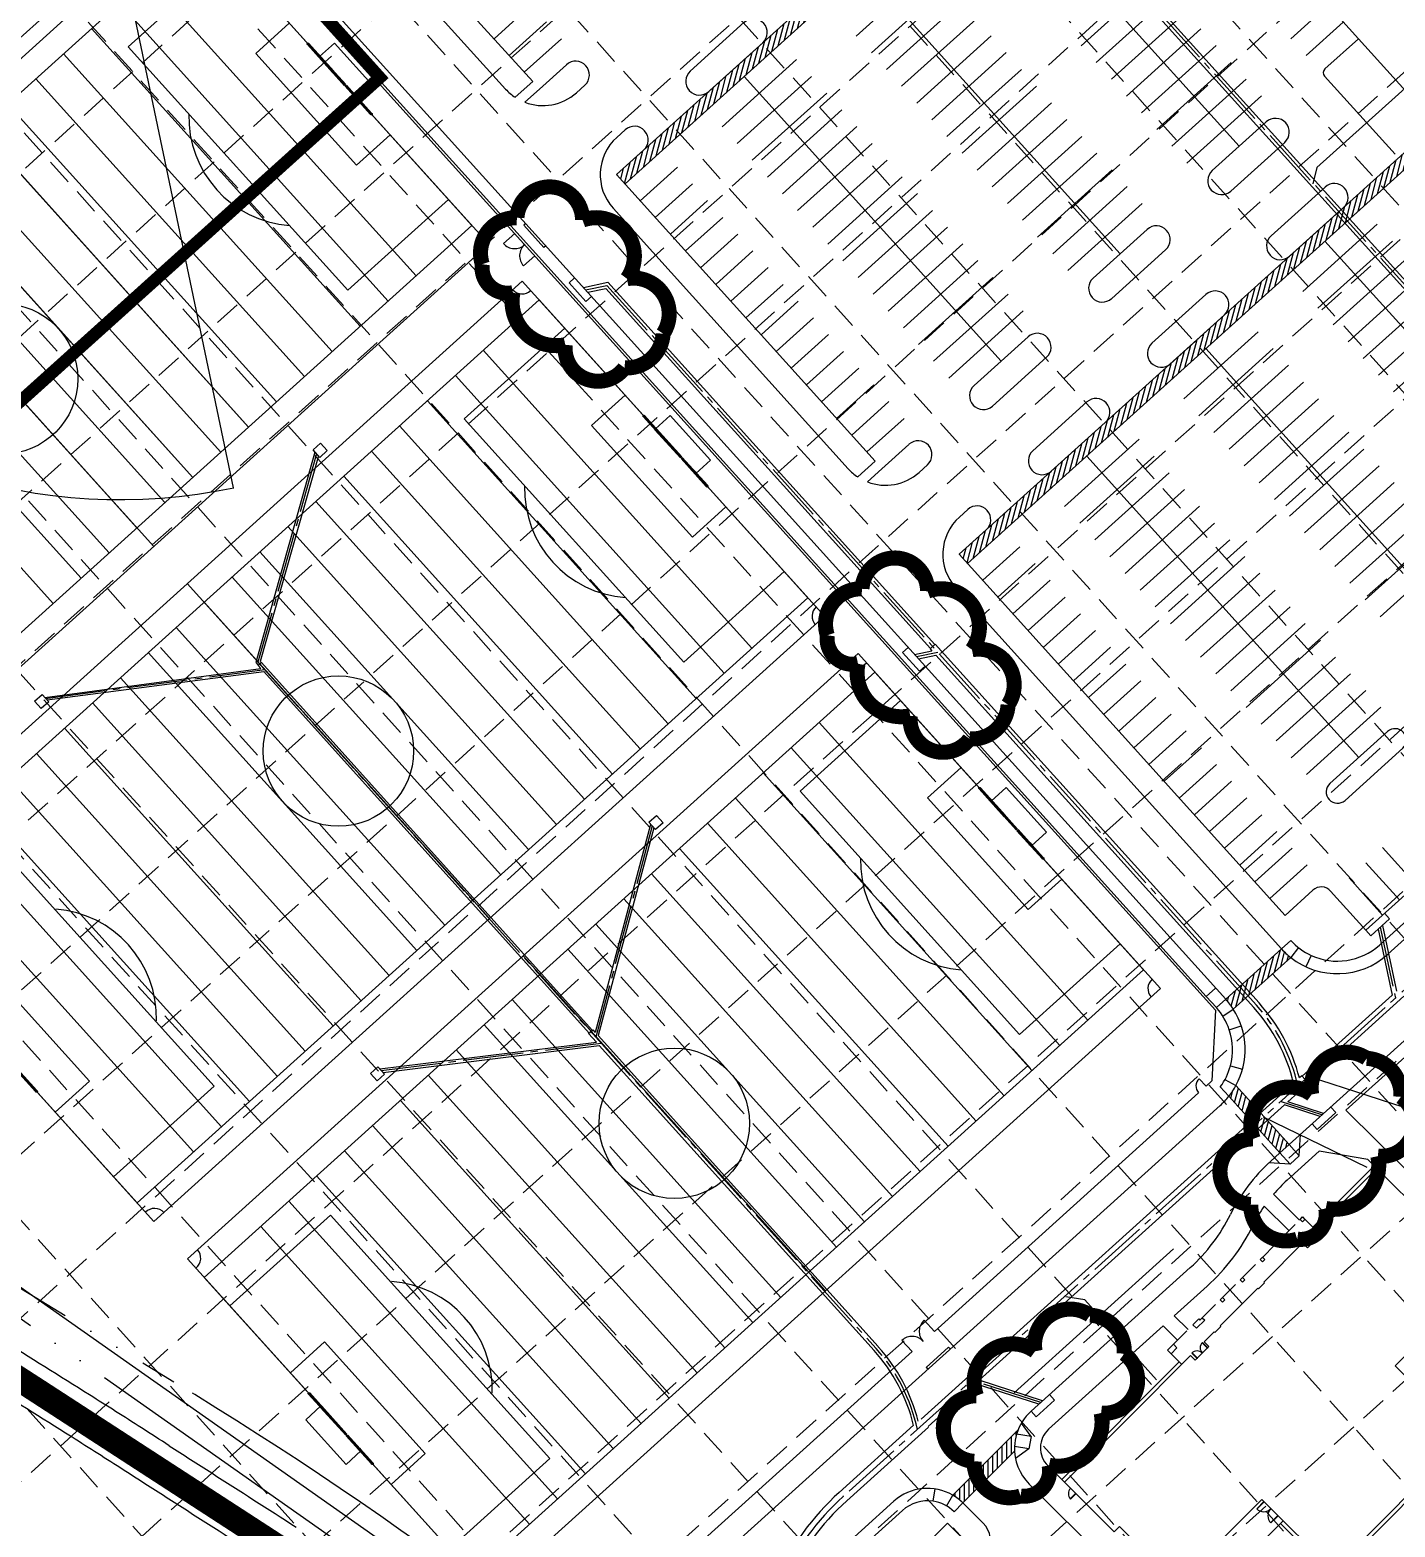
# Model space of a CAD drawing. Header units: inches. Extents: x 5194 to 8721, y 2249 to 5862.
# Drawn here: x 6375 to 6920, y 3640 to 4237 of the extents above; entities that cross this region are included whole.
import ezdxf

# ---------------------------------------------------------------- set-up
doc = ezdxf.new("R2010")
doc.units = ezdxf.units.IN
doc.header["$LTSCALE"] = 60
doc.header["$MEASUREMENT"] = 0
for name, pattern in [('03139 BASE$0$HIDDEN', [0.375, 0.25, -0.125]), ('03139 BASE$0$HIDDEN2', [0.1875, 0.125, -0.0625]), ('03139 BASE$0$PL2', [2.85, 2.25, -0.2, 0, -0.2, 0, -0.2]), ('03139 TOPO$0$PL2', [2.85, 2.25, -0.2, 0, -0.2, 0, -0.2]), ('DASHED2', [0.375, 0.25, -0.125]), ('HIDDEN', [0.375, 0.25, -0.125]), ('MDASH', [0.375, 0.3, -0.075]), ('SCENT', [0.55, 0.4, -0.05, 0.05, -0.05])]:
    doc.linetypes.add(name, pattern=pattern)
for name, color, linetype in [('03139 BASE$0$A-Wall-Abov', 8, '03139 BASE$0$HIDDEN2'), ('03139 BASE$0$A1-FLOR-OUTLINE', 7, 'Continuous'), ('03139 BASE$0$A1FIELD-LINES', 7, 'Continuous'), ('03139 BASE$0$A1FIELD-SOCCER', 7, 'Continuous'), ('03139 BASE$0$AS-FB-FIELD-LINE2', 7, 'Continuous'), ('03139 BASE$0$AS-FENCE', 7, 'FENCELINE1'), ('03139 BASE$0$AS-FIELD', 7, 'Continuous'), ('03139 BASE$0$AS-FIELD-LINE', 7, 'Continuous'), ('03139 BASE$0$AS-FIELD-SOCCER', 7, 'Continuous'), ('03139 BASE$0$AS-GATE', 7, 'Continuous'), ('03139 BASE$0$AS-GOAL', 7, '03139 BASE$0$HIDDEN'), ('03139 BASE$0$AS-INFIELD', 8, 'Continuous'), ('03139 BASE$0$AS-MOWSTRIP', 7, 'Continuous'), ('03139 BASE$0$CCURB', 7, 'Continuous'), ('03139 BASE$0$CSTRIPE', 8, 'Continuous'), ('03139 BASE$0$CWALK', 7, 'Continuous'), ('03139 BASE$0$DOORSWINGS', 7, 'Continuous'), ('03139 BASE$0$NEW-ROW', 7, '03139 BASE$0$PL2'), ('03139 BASE$0$pinlet', 7, 'Continuous'), ('03139 TOPO$0$BNDRY65', 7, '03139 TOPO$0$PL2'), ('03139 TOPO$0$EP', 7, 'Continuous'), ('BASE', 7, 'Continuous'), ('dadiv', 7, 'MDASH'), ('grid', 254, 'HIDDEN'), ('LIMITS OF DISTURBANCE', 1, 'Continuous'), ('Pstm', 7, 'Continuous'), ('pstmcl', 8, 'SCENT')]:
    doc.layers.add(name, color=color, linetype=linetype)
doc.linetypes.add('FENCELINE1', pattern='A,0.25,-0.1,[133,ltypeshp.shx,S=0.1,R=0,X=-0.1,Y=0],-0.1,1', length=1.45)

# ---------------------------------------------------------------- blocks, each defined once
blk = doc.blocks.new('03139 BASE$0$discus')
at = {"layer": '03139 BASE$0$AS-FENCE', "ltscale": 0.25}
for p, q in [((18724.6, -5134), (18824.4, -5210.8)), ((18563.5, -5343.1), (18663.3, -5420))]:
    blk.add_line(p, q, dxfattribs=at)
for centre, radius, start, end in [((18644, -5238.6), 132, 52.40278, 232.40278), ((18594.9, -5116.1), 1, 52.40278, 232.40278), ((18594.9, -5116.1), 1, 232.40278, 52.40278), ((18724.6, -5134), 1, 52.40278, 232.40278), ((18724.6, -5134), 1, 232.40278, 52.40278), ((18513.2, -5221.1), 1, 52.40278, 232.40278), ((18513.2, -5221.1), 1, 232.40278, 52.40278), ((18824.4, -5210.8), 1, 52.40278, 232.40278), ((18824.4, -5210.8), 1, 232.40278, 52.40278), ((18563.5, -5343.1), 1, 52.40278, 232.40278), ((18563.5, -5343.1), 1, 232.40278, 52.40278)]:
    blk.add_arc(centre, radius, start, end, dxfattribs=at)
at = {"layer": '03139 BASE$0$AS-FIELD-SOCCER'}
blk.add_circle((18644, -5238.6), 55.2, dxfattribs=at)
at = {"layer": '03139 BASE$0$AS-INFIELD'}
for p, q in [((18665.1, -5289.6), (19650.2, -7679.3)), ((18698.8, -5245.9), (21260.9, -5587.6))]:
    blk.add_line(p, q, dxfattribs=at)
for radius in [51.2, 49.2]:
    blk.add_circle((18644, -5238.6), radius, dxfattribs=at)
blk.add_arc((18644, -5238.6), 2640, 292.35938, 352.44619, dxfattribs=at)

msp = doc.modelspace()

# ---------------------------------------------------------------- hatches: boundary and pattern name
at = {"layer": '03139 BASE$0$CSTRIPE'}
h = msp.add_hatch(dxfattribs=at)
h.set_pattern_fill('ANSI31', color=256, scale=15, angle=30, style=0)
h.paths.add_polyline_path([(6802.74, 4347.56), (6799.39, 4351.27), (6775.63, 4329.83), (6778.98, 4326.12)])
h.paths.add_polyline_path([(6778.98, 4326.12), (6775.63, 4329.83), (6751.88, 4308.39), (6755.22, 4304.68)])
h.paths.add_polyline_path([(6755.22, 4304.68), (6751.88, 4308.39), (6728.12, 4286.95), (6731.47, 4283.24)])
h.paths.add_polyline_path([(6731.47, 4283.24), (6728.12, 4286.95), (6704.36, 4265.51), (6707.71, 4261.8)])
h.paths.add_polyline_path([(6707.71, 4261.8), (6704.36, 4265.51), (6680.6, 4244.07), (6683.95, 4240.36)])
h.paths.add_polyline_path([(6683.95, 4240.36), (6680.6, 4244.07), (6656.85, 4222.64), (6660.2, 4218.92)])
h.paths.add_polyline_path([(6660.2, 4218.92), (6656.85, 4222.64), (6633.09, 4201.2), (6636.44, 4197.49)])
h.paths.add_polyline_path([(6636.44, 4197.49), (6633.09, 4201.2), (6609.33, 4179.76), (6612.68, 4176.05)])
h = msp.add_hatch(dxfattribs=at)
h.set_pattern_fill('ANSI31', color=256, scale=15, angle=30, style=0)
h.set_pattern_definition([(75, (136.6708, -151.45), (-1.81111092, 0.4852857), [])])
h.paths.add_polyline_path([(6939.41, 4196.11), (6936.06, 4199.82), (6912.3, 4178.38), (6915.65, 4174.67)])
h.paths.add_polyline_path([(6915.65, 4174.67), (6912.3, 4178.38), (6888.55, 4156.94), (6891.9, 4153.23)])
h.paths.add_polyline_path([(6891.9, 4153.23), (6888.55, 4156.94), (6864.79, 4135.5), (6868.14, 4131.79)])
h.paths.add_polyline_path([(6868.14, 4131.79), (6864.79, 4135.5), (6841.03, 4114.06), (6844.38, 4110.35)])
h.paths.add_polyline_path([(6844.38, 4110.35), (6841.03, 4114.06), (6817.28, 4092.62), (6820.63, 4088.91)])
h.paths.add_polyline_path([(6820.63, 4088.91), (6817.28, 4092.62), (6793.52, 4071.19), (6796.87, 4067.47)])
h.paths.add_polyline_path([(6796.87, 4067.47), (6793.52, 4071.19), (6769.76, 4049.75), (6773.11, 4046.04)])
h.paths.add_polyline_path([(6773.11, 4046.04), (6769.76, 4049.75), (6746, 4028.31), (6749.35, 4024.6)])
h = msp.add_hatch(dxfattribs=at)
h.set_pattern_fill('ANSI31', color=256, scale=15, angle=30, style=0)
h.paths.add_polyline_path([(6878.25, 3867.47, -0.041886), (6874.58, 3870.9), (6863.45, 3860.85), (6866.8, 3857.14)])
h.paths.add_polyline_path([(6866.8, 3857.14), (6863.45, 3860.85), (6852.31, 3850.8, -0.041886), (6855.35, 3846.81)])
h = msp.add_hatch(dxfattribs=at)
h.set_pattern_fill('ANSI31', color=256, scale=15, angle=30, style=0)
h.paths.add_polyline_path([(6867.61, 3803.99), (6863.9, 3800.64), (6874.06, 3789.38, -0.017256), (6877.53, 3792.74), (6877.66, 3792.86)])
h.paths.add_polyline_path([(6856.41, 3816.4, -0.043124), (6853.57, 3812.09), (6863.9, 3800.64), (6867.61, 3803.99)])
h = msp.add_hatch(dxfattribs=at)
h.set_pattern_fill('ANSI31', color=256, scale=15, angle=45, style=0)
h.paths.add_polyline_path([(6768.07, 3670.55, -0.109314), (6769.5, 3679.07), (6752.41, 3661.91), (6755.95, 3658.38)])
h.paths.add_polyline_path([(6752.41, 3661.91), (6743.49, 3652.95, -0.063254), (6747.48, 3649.87), (6755.95, 3658.38)])

# ---------------------------------------------------------------- linework, layer by layer
at = {"layer": '03139 BASE$0$A-Wall-Abov'}
for p, q in [((6842.98, 3723.78), (6882.97, 3763.94)), ((6882.97, 3763.94), (6888.16, 3758.76)), ((6831.45, 3713.15), (6839.22, 3720.95)), ((6834.77, 3705.15), (6830.52, 3709.38))]:
    msp.add_line(p, q, dxfattribs=at)
at = {"layer": '03139 BASE$0$A1-FLOR-OUTLINE'}
for points in [[(6817, 3633.46), (6809.92, 3640.51), (6807.8, 3638.39), (6787.96, 3658.15), (6838.3, 3708.69), (6840.19, 3706.81), (6845.6, 3712.24), (6843.71, 3714.12), (6847.71, 3718.14), (6847.99, 3717.86), (6850.34, 3720.22), (6850.06, 3720.5), (6865.11, 3735.61), (6865.39, 3735.34), (6867.75, 3737.7), (6867.46, 3737.98), (6882.99, 3753.56), (6884.88, 3751.68), (6888.64, 3755.46), (6886.75, 3757.34), (6912.63, 3783.32), (6932.47, 3763.56)], [(6955.61, 3740.51), (6919.86, 3704.61), (6948.2, 3676.39), (6895.04, 3623.01), (6866.7, 3651.24), (6830.94, 3615.34)]]:
    msp.add_lwpolyline(points, dxfattribs=at)
for points in [[(6882.03, 3762.99), (6882.97, 3763.94), (6883.91, 3762.99), (6882.97, 3762.05)], [(6874.03, 3754.96), (6874.97, 3755.91), (6875.92, 3754.96), (6874.97, 3754.02)], [(6866.03, 3746.93), (6866.97, 3747.88), (6867.92, 3746.93), (6866.98, 3745.99)], [(6858.03, 3738.9), (6858.98, 3739.85), (6859.92, 3738.9), (6858.98, 3737.96)], [(6850.04, 3730.87), (6850.98, 3731.81), (6851.92, 3730.87), (6850.98, 3729.93)], [(6839.22, 3720.95), (6841.57, 3723.31), (6842.04, 3722.84), (6842.98, 3723.78), (6843.93, 3722.84), (6840.63, 3719.54)], [(6829.1, 3710.79), (6831.45, 3713.15), (6832.87, 3711.74), (6830.52, 3709.38)]]:
    msp.add_lwpolyline(points, close=True, dxfattribs=at)
at = {"layer": '03139 BASE$0$A1FIELD-LINES'}
for points in [[(6454.62, 4266.93), (6414.53, 4230.76), (6502.13, 4133.69), (6542.22, 4169.87)], [(6518.94, 4195.66), (6505.58, 4183.6), (6465.38, 4228.15), (6478.74, 4240.21)], [(6506.88, 4209.03), (6512.82, 4214.39), (6496.74, 4232.2), (6490.8, 4226.84)], [(6588.61, 4118.45), (6548.52, 4082.28), (6636.12, 3985.21), (6676.21, 4021.39)], [(6652.93, 4047.18), (6639.57, 4035.12), (6599.37, 4079.67), (6612.73, 4091.73)], [(6640.87, 4060.55), (6646.81, 4065.91), (6630.73, 4083.72), (6624.79, 4078.36)], [(6722.61, 3969.97), (6682.52, 3933.8), (6770.11, 3836.73), (6810.2, 3872.9)], [(6786.92, 3898.7), (6773.56, 3886.64), (6733.36, 3931.19), (6746.72, 3943.25)], [(6774.86, 3912.07), (6780.8, 3917.43), (6764.72, 3935.24), (6758.78, 3929.88)], [(6321.07, 3877.02), (6361.16, 3913.2), (6448.76, 3816.13), (6408.67, 3779.95)], [(6385.39, 3805.75), (6399.03, 3818.06), (6358.83, 3862.6), (6345.19, 3850.29)], [(6455.06, 3728.54), (6495.15, 3764.72), (6582.75, 3667.65), (6542.66, 3631.47)], [(6519.38, 3657.27), (6533.02, 3669.58), (6492.82, 3714.12), (6479.18, 3701.81)], [(6507.32, 3670.63), (6501.38, 3665.27), (6485.3, 3683.09), (6491.24, 3688.45)]]:
    msp.add_lwpolyline(points, dxfattribs=at)
at = {"layer": '03139 BASE$0$A1FIELD-LINES', "const_width": 0.375}
for points in [[(6498.5, 3949.92, 1), (6498.22, 3949.67, 1)], [(6632.49, 3801.44, 1), (6632.21, 3801.19, 1)]]:
    msp.add_lwpolyline(points, format="xyb", close=True, dxfattribs=at)
at = {"layer": '03139 BASE$0$A1FIELD-LINES'}
for centre in [(6364.37, 4098.27), (6498.36, 3949.79), (6632.35, 3801.31)]:
    msp.add_circle(centre, 30, dxfattribs=at)
for centre, radius, start, end in [((6482.09, 4202.82), 43.45, 178.40158, 265.72562), ((6558.3, 4152.05), 5, 132.0636, 222.0636), ((6571.7, 4137.2), 5, 222.0636, 312.0636), ((6616.08, 4054.34), 43.45, 178.40158, 265.72562), ((6692.29, 4003.57), 5, 132.0636, 222.0636), ((6705.69, 3988.72), 5, 222.0636, 312.0636), ((6750.07, 3905.86), 43.45, 178.40158, 265.72562), ((6382.32, 3843.39), 43.45, 358.40158, 85.72562), ((6826.28, 3855.09), 5, 132.0636, 222.0636), ((6425.02, 3762.36), 5.02, 42.16418, 136.10307), ((6438.4, 3747.53), 5.02, 308.02412, 41.96301), ((6516.31, 3694.91), 43.45, 358.40158, 85.72562)]:
    msp.add_arc(centre, radius, start, end, dxfattribs=at)
at = {"layer": '03139 BASE$0$A1FIELD-SOCCER'}
for p, q in [((6170.16, 4044.25), (6437.71, 4285.68)), ((6437.71, 4285.68), (6558.3, 4152.05)), ((6304.07, 4165.09), (6424.67, 4031.46)), ((6290.76, 3910.61), (6558.3, 4152.05)), ((6304.16, 3895.76), (6571.7, 4137.2)), ((6571.7, 4137.2), (6692.29, 4003.57)), ((6438.07, 4016.61), (6558.66, 3882.98)), ((6424.75, 3762.13), (6692.29, 4003.57)), ((6438.15, 3747.28), (6705.69, 3988.72)), ((6705.69, 3988.72), (6826.28, 3855.09)), ((6304.16, 3895.76), (6424.75, 3762.13)), ((6572.06, 3868.13), (6692.65, 3734.5)), ((6558.74, 3613.65), (6826.28, 3855.09)), ((6438.15, 3747.28), (6558.74, 3613.65))]:
    msp.add_line(p, q, dxfattribs=at)
at = {"layer": '03139 BASE$0$AS-FB-FIELD-LINE2'}
for p, q in [((6444.41, 4278.26), (6551.6, 4159.47)), ((6578.4, 4129.78), (6685.59, 4010.99)), ((6712.39, 3981.3), (6819.58, 3862.51)), ((6310.85, 3888.34), (6418.05, 3769.56)), ((6444.85, 3739.86), (6552.04, 3621.08))]:
    msp.add_line(p, q, dxfattribs=at)
at = {"layer": '03139 BASE$0$AS-FENCE', "ltscale": 0.25}
for points in [[(6418.22, 4293.16), (6446.47, 4291.71), (6848.25, 3846.48), (6846.8, 3818.23), (6844.47, 3816.13)], [(6727.18, 3710.28), (6587.4, 3584.13), (6129.83, 3905.78), (6066.59, 3975.84), (6197.13, 4093.65)], [(6841.5, 3813.45), (6736.09, 3718.32)]]:
    msp.add_lwpolyline(points, dxfattribs=at)
at = {"layer": '03139 BASE$0$AS-FIELD'}
for p, q in [((6444.41, 4278.26), (6176.86, 4036.82)), ((6444.41, 4278.26), (6176.86, 4036.82)), ((6444.41, 4278.26), (6551.6, 4159.47)), ((6529.33, 4139.37), (6422.13, 4258.16)), ((6551.6, 4159.47), (6284.06, 3918.04)), ((6310.77, 4157.66), (6417.97, 4038.88)), ((6417.97, 4038.88), (6310.77, 4157.66)), ((6578.4, 4129.78), (6310.85, 3888.34)), ((6578.4, 4129.78), (6310.85, 3888.34)), ((6578.4, 4129.78), (6685.59, 4010.99)), ((6663.32, 3990.89), (6556.13, 4109.68)), ((6685.59, 4010.99), (6418.05, 3769.56)), ((6444.77, 4009.18), (6551.96, 3890.4)), ((6551.96, 3890.4), (6444.77, 4009.18)), ((6712.39, 3981.3), (6444.85, 3739.86)), ((6712.39, 3981.3), (6444.85, 3739.86)), ((6712.39, 3981.3), (6819.58, 3862.51)), ((6797.31, 3842.41), (6690.12, 3961.2)), ((6333.41, 3908.69), (6440.6, 3789.91)), ((6440.6, 3789.91), (6333.41, 3908.69)), ((6310.85, 3888.34), (6418.05, 3769.56)), ((6819.58, 3862.51), (6552.04, 3621.08)), ((6578.76, 3860.7), (6685.95, 3741.92)), ((6685.95, 3741.92), (6578.76, 3860.7)), ((6467.4, 3760.21), (6574.59, 3641.43)), ((6574.59, 3641.43), (6467.4, 3760.21)), ((6444.85, 3739.86), (6552.04, 3621.08))]:
    msp.add_line(p, q, dxfattribs=at)
at = {"layer": '03139 BASE$0$AS-FIELD-LINE'}
for p, q in [((6422.13, 4258.16), (6529.33, 4139.37)), ((6422.13, 4258.16), (6529.33, 4139.37)), ((6529.33, 4139.37), (6422.13, 4258.16)), ((6411, 4248.11), (6518.19, 4129.32)), ((6518.19, 4129.32), (6411, 4248.11)), ((6399.86, 4238.06), (6507.06, 4119.27)), ((6507.06, 4119.27), (6399.86, 4238.06)), ((6388.73, 4228.01), (6495.92, 4109.23)), ((6495.92, 4109.23), (6388.73, 4228.01)), ((6377.59, 4217.96), (6484.78, 4099.18)), ((6484.78, 4099.18), (6377.59, 4217.96)), ((6366.45, 4207.91), (6473.65, 4089.13)), ((6473.65, 4089.13), (6366.45, 4207.91)), ((6355.32, 4197.86), (6462.51, 4079.08)), ((6462.51, 4079.08), (6355.32, 4197.86)), ((6344.18, 4187.81), (6451.38, 4069.03)), ((6451.38, 4069.03), (6344.18, 4187.81)), ((6333.05, 4177.76), (6440.24, 4058.98)), ((6440.24, 4058.98), (6333.05, 4177.76)), ((6321.91, 4167.71), (6429.1, 4048.93)), ((6429.1, 4048.93), (6321.91, 4167.71)), ((6299.64, 4147.61), (6406.83, 4028.83)), ((6406.83, 4028.83), (6299.64, 4147.61)), ((6288.5, 4137.57), (6395.7, 4018.78)), ((6395.7, 4018.78), (6288.5, 4137.57)), ((6277.37, 4127.52), (6384.56, 4008.73)), ((6384.56, 4008.73), (6277.37, 4127.52)), ((6556.13, 4109.68), (6663.32, 3990.89)), ((6556.13, 4109.68), (6663.32, 3990.89)), ((6663.32, 3990.89), (6556.13, 4109.68)), ((6544.99, 4099.63), (6652.18, 3980.84)), ((6652.18, 3980.84), (6544.99, 4099.63)), ((6533.85, 4089.58), (6641.05, 3970.79)), ((6641.05, 3970.79), (6533.85, 4089.58)), ((6522.72, 4079.53), (6629.91, 3960.74)), ((6629.91, 3960.74), (6522.72, 4079.53)), ((6511.58, 4069.48), (6618.77, 3950.7)), ((6618.77, 3950.7), (6511.58, 4069.48)), ((6500.45, 4059.43), (6607.64, 3940.65)), ((6607.64, 3940.65), (6500.45, 4059.43)), ((6489.31, 4049.38), (6596.5, 3930.6)), ((6596.5, 3930.6), (6489.31, 4049.38)), ((6478.17, 4039.33), (6585.37, 3920.55)), ((6585.37, 3920.55), (6478.17, 4039.33)), ((6467.04, 4029.28), (6574.23, 3910.5)), ((6574.23, 3910.5), (6467.04, 4029.28)), ((6455.9, 4019.23), (6563.09, 3900.45)), ((6563.09, 3900.45), (6455.9, 4019.23)), ((6433.63, 3999.13), (6540.82, 3880.35)), ((6540.82, 3880.35), (6433.63, 3999.13)), ((6422.49, 3989.09), (6529.69, 3870.3)), ((6529.69, 3870.3), (6422.49, 3989.09)), ((6411.36, 3979.04), (6518.55, 3860.25)), ((6518.55, 3860.25), (6411.36, 3979.04)), ((6400.22, 3968.99), (6507.41, 3850.2)), ((6507.41, 3850.2), (6400.22, 3968.99)), ((6690.12, 3961.2), (6797.31, 3842.41)), ((6690.12, 3961.2), (6797.31, 3842.41)), ((6797.31, 3842.41), (6690.12, 3961.2)), ((6496.28, 3840.15), (6389.09, 3958.94)), ((6377.95, 3948.89), (6485.14, 3830.1)), ((6485.14, 3830.1), (6377.95, 3948.89)), ((6678.98, 3951.15), (6786.17, 3832.36)), ((6786.17, 3832.36), (6678.98, 3951.15)), ((6366.81, 3938.84), (6474.01, 3820.05)), ((6474.01, 3820.05), (6366.81, 3938.84)), ((6667.84, 3941.1), (6775.04, 3822.31)), ((6775.04, 3822.31), (6667.84, 3941.1)), ((6656.71, 3931.05), (6763.9, 3812.26)), ((6763.9, 3812.26), (6656.71, 3931.05)), ((6355.68, 3928.79), (6462.87, 3810)), ((6462.87, 3810), (6355.68, 3928.79)), ((6344.54, 3918.74), (6451.73, 3799.96)), ((6451.73, 3799.96), (6344.54, 3918.74)), ((6645.57, 3921), (6752.77, 3802.22)), ((6752.77, 3802.22), (6645.57, 3921)), ((6634.44, 3910.95), (6741.63, 3792.17)), ((6741.63, 3792.17), (6634.44, 3910.95)), ((6623.3, 3900.9), (6730.49, 3782.12)), ((6730.49, 3782.12), (6623.3, 3900.9)), ((6612.16, 3890.85), (6719.36, 3772.07)), ((6719.36, 3772.07), (6612.16, 3890.85)), ((6601.03, 3880.8), (6708.22, 3762.02)), ((6708.22, 3762.02), (6601.03, 3880.8)), ((6589.89, 3870.75), (6697.09, 3751.97)), ((6697.09, 3751.97), (6589.89, 3870.75)), ((6567.62, 3850.65), (6674.81, 3731.87)), ((6674.81, 3731.87), (6567.62, 3850.65)), ((6556.48, 3840.6), (6663.68, 3721.82)), ((6663.68, 3721.82), (6556.48, 3840.6)), ((6545.35, 3830.56), (6652.54, 3711.77)), ((6652.54, 3711.77), (6545.35, 3830.56)), ((6534.21, 3820.51), (6641.41, 3701.72)), ((6641.41, 3701.72), (6534.21, 3820.51)), ((6630.27, 3691.67), (6523.08, 3810.46)), ((6511.94, 3800.41), (6619.13, 3681.62)), ((6619.13, 3681.62), (6511.94, 3800.41)), ((6500.8, 3790.36), (6608, 3671.57)), ((6608, 3671.57), (6500.8, 3790.36)), ((6489.67, 3780.31), (6596.86, 3661.52)), ((6596.86, 3661.52), (6489.67, 3780.31)), ((6478.53, 3770.26), (6585.72, 3651.48)), ((6585.72, 3651.48), (6478.53, 3770.26))]:
    msp.add_line(p, q, dxfattribs=at)
at = {"layer": '03139 BASE$0$AS-GATE'}
for p, q in [((6568.66, 4156.3), (6564.2, 4152.28)), ((6576.7, 4147.39), (6572.24, 4143.37)), ((6844.47, 3816.13), (6841.79, 3819.1)), ((6736.09, 3718.32), (6732.07, 3722.77)), ((6727.18, 3710.28), (6723.16, 3714.73))]:
    msp.add_line(p, q, dxfattribs=at)
for centre, radius, start, end in [((6568.65, 4156.14), 5.89, 220.94432, 313.18824), ((6576.53, 4147.4), 5.89, 130.93896, 223.18288), ((6844.41, 3816.13), 3.96, 131.43472, 222.71209), ((6735.92, 3718.33), 5.89, 130.94432, 223.18824), ((6727.19, 3710.44), 5.89, 40.93896, 133.18288)]:
    msp.add_arc(centre, radius, start, end, dxfattribs=at)
at = {"layer": '03139 BASE$0$AS-GOAL'}
for p, q in [((6485.95, 4231.7), (6511.19, 4203.74)), ((6486.45, 4232.15), (6511.68, 4204.19)), ((6490.77, 4226.37), (6506.4, 4209.04)), ((6491.26, 4226.81), (6506.9, 4209.49)), ((6619.95, 4083.22), (6645.18, 4055.26)), ((6620.44, 4083.67), (6645.67, 4055.71)), ((6624.76, 4077.89), (6640.39, 4060.56)), ((6625.26, 4078.33), (6640.89, 4061.01)), ((6753.94, 3934.74), (6779.17, 3906.78)), ((6754.43, 3935.19), (6779.67, 3907.23)), ((6759.25, 3929.85), (6774.88, 3912.53)), ((6758.75, 3929.41), (6774.38, 3912.08)), ((6352.42, 3841.8), (6377.65, 3813.84)), ((6352.91, 3842.25), (6378.15, 3814.28)), ((6486.41, 3693.32), (6511.64, 3665.36)), ((6486.9, 3693.77), (6512.14, 3665.8)), ((6491.22, 3687.98), (6506.86, 3670.66)), ((6491.72, 3688.43), (6507.35, 3671.11))]:
    msp.add_line(p, q, dxfattribs=at)
for centre in [(6486.22, 4231.92), (6491.02, 4226.59), (6506.65, 4209.27), (6511.46, 4203.95), (6620.21, 4083.44), (6625.01, 4078.11), (6640.64, 4060.79), (6645.45, 4055.47), (6754.2, 3934.96), (6759, 3929.63), (6774.63, 3912.31), (6779.44, 3906.99), (6377.91, 3814.04), (6486.66, 3693.52), (6491.47, 3688.21), (6507.1, 3670.89), (6511.9, 3665.56)]:
    msp.add_circle(centre, 0.333, dxfattribs=at)
at = {"layer": '03139 BASE$0$AS-MOWSTRIP'}
msp.add_line((6887.12, 3759.82), (6911.58, 3784.38), dxfattribs=at)
for points in [[(6786.9, 3659.2), (6833.72, 3706.21)], [(6874.16, 3641.71), (6895.06, 3620.89), (6950.34, 3676.39), (6927.45, 3699.19)]]:
    msp.add_lwpolyline(points, dxfattribs=at)
at = {"layer": '03139 BASE$0$CCURB'}
for p, q in [((6799.39, 4351.27), (6905.24, 4233.97)), ((6575.84, 4216.88), (6469.98, 4334.18)), ((6470.6, 4318.57), (6565.06, 4213.89)), ((6448.33, 4298.47), (6852.31, 3850.8)), ((6660.24, 4240.52), (6638.71, 4221.09)), ((6646.08, 4212.92), (6667.61, 4232.35)), ((6905.24, 4233.97), (6891.88, 4221.91)), ((6589.28, 4223.62), (6578.52, 4213.91)), ((6575.84, 4216.88), (6568.88, 4210.6)), ((6891.73, 4219.08), (6919.87, 4187.9)), ((6578.52, 4213.91), (6572.68, 4208.64)), ((6593.31, 4212.44), (6596.65, 4215.46)), ((6868.49, 4200.81), (6846.96, 4181.38)), ((6612.73, 4197.64), (6609.39, 4194.62)), ((6854.33, 4173.21), (6875.86, 4192.64)), ((6609.33, 4179.76), (6620.1, 4189.47)), ((6712.51, 4065.43), (6609.33, 4179.76)), ((6891.94, 4174.82), (6870.41, 4155.39)), ((6607.94, 4166.38), (6701.73, 4062.44)), ((6877.78, 4147.23), (6899.31, 4166.65)), ((6820.98, 4157.93), (6799.45, 4138.5)), ((6806.82, 4130.33), (6828.35, 4149.76)), ((6844.43, 4131.94), (6822.9, 4112.52)), ((6830.27, 4104.35), (6851.8, 4123.78)), ((6773.47, 4115.05), (6751.94, 4095.62)), ((6759.31, 4087.46), (6780.84, 4106.88)), ((6796.91, 4089.07), (6775.38, 4069.64)), ((6782.75, 4061.47), (6804.28, 4080.9)), ((6725.95, 4072.17), (6715.19, 4062.46)), ((6712.51, 4065.43), (6705.55, 4059.16)), ((6715.19, 4062.46), (6709.35, 4057.19)), ((6729.98, 4060.99), (6733.32, 4064.01)), ((6746.06, 4043.18), (6749.4, 4046.19)), ((6756.77, 4038.02), (6746, 4028.31)), ((6746, 4028.31), (6875.98, 3884.28)), ((6874.58, 3870.9), (6744.61, 4014.93)), ((6908.24, 3878.38), (7028.51, 3986.91)), ((6916.91, 3957.59), (6893.89, 3936.82)), ((6899.92, 3930.14), (6922.94, 3950.91)), ((6875.98, 3884.28), (6887.11, 3894.33)), ((6894.17, 3893.97), (6908.24, 3878.38)), ((6936.94, 3886.76), (6916.96, 3868.73)), ((6874.58, 3870.9), (6878.3, 3874.25)), ((6957.04, 3864.49), (6877.66, 3792.86)), ((6844.58, 3851.91), (6848.6, 3847.45)), ((6853.57, 3812.09), (6850.16, 3815.87)), ((6850.14, 3808.43), (6602.52, 3584.97)), ((6873.95, 3789.51), (6870.17, 3786.09)), ((6838.17, 3743.75), (6774.64, 3686.42)), ((6810.73, 3620.75), (6773.93, 3657.4)), ((6719.97, 3650.55), (6633.09, 3572.16)), ((6743.95, 3646.33), (6747.48, 3649.87)), ((6755.53, 3641.85), (6747.48, 3649.87)), ((6684.23, 3584.43), (6741.39, 3641.82)), ((6753.97, 3629.3), (6741.39, 3641.82)), ((6839.14, 3606.57), (6875.2, 3642.77))]:
    msp.add_line(p, q, dxfattribs=at)
at = {"layer": '03139 BASE$0$CCURB', "color": 7}
for p, q in [((6573.05, 4160.26), (6572.3, 4159.59)), ((6572.3, 4159.59), (6580.34, 4150.69)), ((6581.09, 4151.36), (6580.34, 4150.69)), ((6741.79, 3712), (6732.88, 3703.96)), ((6742.46, 3711.26), (6741.79, 3712)), ((6733.55, 3703.22), (6732.88, 3703.96))]:
    msp.add_line(p, q, dxfattribs=at)
at = {"layer": '03139 BASE$0$CCURB'}
for centre, radius, start, end in [((6663.93, 4236.43), 5.5, 312.0636, 132.0636), ((6592.97, 4219.54), 5.5, 312.0636, 132.0636), ((6642.4, 4217), 5.5, 132.0636, 312.0636), ((6893.22, 4220.42), 2, 132.0636, 222.0636), ((6579.91, 4227.29), 20, 222.0636, 236.54111), ((6579.91, 4227.29), 20, 248.80728, 312.0636), ((6616.41, 4193.56), 5.5, 312.0636, 132.0636), ((6872.18, 4196.72), 5.5, 312.0636, 132.0636), ((6622.79, 4179.78), 20, 132.0636, 222.0636), ((6850.65, 4177.29), 5.5, 132.0636, 312.0636), ((6895.63, 4170.74), 5.5, 312.0636, 132.0636), ((6824.66, 4153.84), 5.5, 312.0636, 132.0636), ((6874.1, 4151.31), 5.5, 132.0636, 312.0636), ((6803.13, 4134.42), 5.5, 132.0636, 312.0636), ((6848.11, 4127.86), 5.5, 312.0636, 132.0636), ((6777.15, 4110.97), 5.5, 312.0636, 132.0636), ((6826.58, 4108.43), 5.5, 132.0636, 312.0636), ((6755.62, 4091.54), 5.5, 132.0636, 312.0636), ((6800.6, 4084.98), 5.5, 312.0636, 132.0636), ((6729.64, 4068.09), 5.5, 312.0636, 132.0636), ((6779.07, 4065.56), 5.5, 132.0636, 312.0636), ((6716.58, 4075.84), 20, 222.0636, 236.54111), ((6716.58, 4075.84), 20, 248.80728, 312.0636), ((6753.09, 4042.11), 5.5, 312.0636, 132.0636), ((6759.46, 4028.33), 20, 132.0636, 222.0636), ((6919.92, 3954.25), 4.5, 312.0636, 132.0636), ((6896.91, 3933.48), 4.5, 132.0636, 312.0636), ((6890.46, 3890.62), 5, 42.0636, 132.0636), ((6896.86, 3891), 25, 222.0636, 245.1534), ((6896.86, 3891), 30, 231.65767, 312.0636), ((6830.04, 3830.7), 25, 18.58299, 42.0636), ((6830.04, 3830.7), 30, 331.53482, 32.46953), ((6830.04, 3830.7), 25, 323.60056, 345.03055), ((6830.04, 3830.7), 30, 312.0636, 321.65767), ((6917.01, 3734.07), 70, 131.99939, 153.85039), ((6791.34, 3795.77), 70, 311.99939, 333.85039), ((6788.04, 3671.57), 20, 132.0636, 163.2863), ((6788.04, 3671.57), 20, 177.64781, 225.11621), ((6733.37, 3635.7), 20, 59.59372, 132.0636), ((6733.37, 3635.7), 15, 45.11621, 81.39513), ((6748.48, 3634.77), 10, 329.59372, 45.11621)]:
    msp.add_arc(centre, radius, start, end, dxfattribs=at)
at = {"layer": '03139 BASE$0$CSTRIPE'}
for p, q in [((6799.39, 4351.27), (6609.33, 4179.76)), ((6802.74, 4347.56), (6612.68, 4176.05)), ((6755.22, 4304.68), (6857.73, 4191.09)), ((6734.62, 4261.84), (6704.92, 4235.04)), ((6707.71, 4261.8), (6810.21, 4148.21)), ((6740.65, 4255.16), (6710.95, 4228.36)), ((6824.34, 4257.94), (6794.64, 4231.14)), ((6575.28, 4247.35), (6560.43, 4233.95)), ((6746.68, 4248.47), (6716.98, 4221.68)), ((6830.37, 4251.26), (6800.67, 4224.46)), ((6893.18, 4247.33), (6878.33, 4233.93)), ((6581.31, 4240.67), (6566.46, 4227.27)), ((6752.71, 4241.79), (6723.01, 4214.99)), ((6836.4, 4244.58), (6806.7, 4217.78)), ((6899.21, 4240.65), (6884.36, 4227.25)), ((6758.74, 4235.11), (6729.04, 4208.31)), ((6842.43, 4237.9), (6812.73, 4211.1)), ((6587.33, 4233.99), (6572.49, 4220.59)), ((6764.77, 4228.43), (6735.07, 4201.63)), ((6848.46, 4231.22), (6818.76, 4204.42)), ((6681.08, 4225.64), (6651.38, 4198.84)), ((6854.49, 4224.53), (6824.79, 4197.74)), ((6687.1, 4218.96), (6657.41, 4192.16)), ((6660.2, 4218.92), (6762.7, 4105.34)), ((6770.8, 4221.75), (6741.1, 4194.95)), ((6860.52, 4217.85), (6830.82, 4191.06)), ((6693.13, 4212.28), (6663.44, 4185.48)), ((6776.83, 4215.07), (6747.13, 4188.27)), ((6866.55, 4211.17), (6836.85, 4184.37)), ((6699.16, 4205.6), (6669.47, 4178.8)), ((6782.86, 4208.38), (6753.16, 4181.59)), ((6705.19, 4198.92), (6675.5, 4172.12)), ((6936.06, 4199.82), (6746, 4028.31)), ((6788.88, 4201.7), (6759.19, 4174.9)), ((6939.41, 4196.11), (6749.35, 4024.6)), ((6794.91, 4195.02), (6765.22, 4168.22)), ((6711.22, 4192.23), (6681.53, 4165.44)), ((6800.94, 4188.34), (6771.25, 4161.54)), ((6633.56, 4182.76), (6618.71, 4169.37)), ((6717.25, 4185.55), (6687.56, 4158.75)), ((6806.97, 4181.66), (6777.28, 4154.86)), ((6639.59, 4176.08), (6624.74, 4162.68)), ((6723.28, 4178.87), (6693.59, 4152.07)), ((6813, 4174.98), (6783.31, 4148.18)), ((6645.62, 4169.4), (6630.77, 4156)), ((6729.31, 4172.19), (6699.62, 4145.39)), ((6651.65, 4162.72), (6636.8, 4149.32)), ((6735.34, 4165.51), (6705.65, 4138.71)), ((6819.03, 4168.29), (6789.34, 4141.5)), ((6741.37, 4158.83), (6711.68, 4132.03)), ((6912.77, 4159.95), (6883.08, 4133.15)), ((6657.68, 4156.04), (6642.83, 4142.64)), ((6747.4, 4152.14), (6717.7, 4125.35)), ((6918.8, 4153.26), (6889.11, 4126.47)), ((6891.9, 4153.23), (7000.43, 4032.96)), ((6663.71, 4149.36), (6648.86, 4135.96)), ((6753.43, 4145.46), (6723.73, 4118.66)), ((6924.83, 4146.58), (6895.14, 4119.78)), ((6669.74, 4142.67), (6654.89, 4129.28)), ((6930.86, 4139.9), (6901.17, 4113.1)), ((6675.77, 4135.99), (6660.92, 4122.59)), ((6759.46, 4138.78), (6729.76, 4111.98)), ((6936.89, 4133.22), (6907.2, 4106.42)), ((6681.8, 4129.31), (6666.95, 4115.91)), ((6765.49, 4132.1), (6735.79, 4105.3)), ((6687.83, 4122.63), (6672.98, 4109.23)), ((6771.52, 4125.42), (6741.82, 4098.62)), ((6942.92, 4126.54), (6913.23, 4099.74)), ((6693.86, 4115.95), (6679.01, 4102.55)), ((6865.26, 4117.07), (6835.56, 4090.27)), ((6948.95, 4119.86), (6919.25, 4093.06)), ((6699.89, 4109.27), (6685.04, 4095.87)), ((6871.29, 4110.39), (6841.59, 4083.59)), ((6844.38, 4110.35), (6952.91, 3990.08)), ((6877.32, 4103.71), (6847.62, 4076.91)), ((6705.92, 4102.59), (6691.07, 4089.19)), ((6883.35, 4097.02), (6853.65, 4070.23)), ((6711.95, 4095.9), (6697.1, 4082.5)), ((6717.98, 4089.22), (6703.13, 4075.82)), ((6889.38, 4090.34), (6859.68, 4063.54)), ((6724.01, 4082.54), (6709.16, 4069.14)), ((6895.41, 4083.66), (6865.71, 4056.86)), ((6817.75, 4074.19), (6788.05, 4047.39)), ((6901.44, 4076.98), (6871.74, 4050.18)), ((6823.78, 4067.51), (6794.08, 4040.71)), ((6796.87, 4067.47), (6905.4, 3947.21)), ((6907.47, 4070.3), (6877.77, 4043.5)), ((6913.5, 4063.62), (6883.8, 4036.82)), ((6829.81, 4060.83), (6800.11, 4034.03)), ((6919.53, 4056.93), (6889.83, 4030.14)), ((6835.83, 4054.15), (6806.14, 4027.35)), ((6925.56, 4050.25), (6895.86, 4023.45)), ((6841.86, 4047.47), (6812.17, 4020.67)), ((6931.59, 4043.57), (6901.89, 4016.77)), ((6847.89, 4040.78), (6818.2, 4013.99)), ((6853.92, 4034.1), (6824.23, 4007.3)), ((6937.61, 4036.89), (6907.92, 4010.09)), ((6770.23, 4031.31), (6755.38, 4017.92)), ((6859.95, 4027.42), (6830.26, 4000.62)), ((6943.64, 4030.21), (6913.95, 4003.41)), ((6776.26, 4024.63), (6761.41, 4011.23)), ((6865.98, 4020.74), (6836.29, 3993.94)), ((6782.29, 4017.95), (6767.44, 4004.55)), ((6872.01, 4014.06), (6842.32, 3987.26)), ((6788.32, 4011.27), (6773.47, 3997.87)), ((6794.35, 4004.59), (6779.5, 3991.19)), ((6878.04, 4007.38), (6848.35, 3980.58)), ((6800.38, 3997.91), (6785.53, 3984.51)), ((6884.07, 4000.69), (6854.38, 3973.9)), ((6806.41, 3991.22), (6791.56, 3977.83)), ((6890.1, 3994.01), (6860.41, 3967.21)), ((6812.44, 3984.54), (6797.59, 3971.14)), ((6896.13, 3987.33), (6866.43, 3960.53)), ((6818.47, 3977.86), (6803.62, 3964.46)), ((6902.16, 3980.65), (6872.46, 3953.85)), ((6908.19, 3973.97), (6878.49, 3947.17)), ((6824.5, 3971.18), (6809.65, 3957.78)), ((6914.22, 3967.29), (6884.52, 3940.49)), ((6830.53, 3964.5), (6815.68, 3951.1)), ((6836.56, 3957.82), (6821.71, 3944.42)), ((6842.59, 3951.14), (6827.74, 3937.74)), ((6848.62, 3944.45), (6833.77, 3931.05)), ((6854.65, 3937.77), (6839.8, 3924.37)), ((6860.68, 3931.09), (6845.83, 3917.69)), ((6866.71, 3924.41), (6851.86, 3911.01)), ((6872.74, 3917.73), (6857.89, 3904.33)), ((6878.77, 3911.05), (6863.92, 3897.65)), ((6914.89, 3911.32), (6928.29, 3896.47)), ((6884.79, 3904.36), (6869.95, 3890.96)), ((6908.21, 3905.29), (6921.61, 3890.44)), ((6901.53, 3899.26), (6914.92, 3884.41)), ((6852.31, 3850.8), (6874.58, 3870.9)), ((6855.35, 3846.81), (6878.25, 3867.47)), ((6877.66, 3792.86), (6856.41, 3816.4)), ((6873.95, 3789.51), (6853.57, 3812.09)), ((6831.48, 3751.19), (6767.94, 3693.85)), ((6769.5, 3679.07), (6743.49, 3652.95)), ((6768.07, 3670.55), (6747.48, 3649.87))]:
    msp.add_line(p, q, dxfattribs=at)
at = {"layer": '03139 BASE$0$CWALK'}
for p, q in [((6444.61, 4295.12), (6844.58, 3851.91)), ((6936.06, 4199.82), (6905.24, 4233.97)), ((6933.59, 3890.47), (6913.61, 3872.44)), ((6881.35, 3871.39), (6878.25, 3867.47)), ((6886.35, 3868.31), (6884.25, 3863.77)), ((6960.39, 3860.77), (6900.24, 3806.5)), ((6844.58, 3851.91), (6848.29, 3855.25)), ((6848.6, 3847.45), (6852.31, 3850.8)), ((6851.13, 3844.12), (6855.35, 3846.81)), ((6853.74, 3838.67), (6858.48, 3840.26)), ((6854.19, 3824.24), (6859.02, 3822.95)), ((6852.02, 3818.79), (6856.41, 3816.4)), ((6877.66, 3792.86), (6873.95, 3789.51)), ((6881.68, 3788.4), (6877.66, 3792.86)), ((6881.68, 3788.4), (6882.12, 3796.88)), ((6877.97, 3785.05), (6873.95, 3789.51)), ((6889.6, 3790.16), (6876.87, 3778.67)), ((6881.68, 3788.4), (6877.97, 3785.05)), ((6909.07, 3786.84), (6889.6, 3790.16)), ((6909.07, 3786.84), (6912.63, 3783.32)), ((6877.97, 3785.05), (6869.5, 3785.49)), ((6871.36, 3773.01), (6881.76, 3762.72)), ((6867.67, 3768.23), (6877.55, 3758.49)), ((6844.87, 3736.33), (6831.77, 3724.5)), ((6831.77, 3724.5), (6837.3, 3719.03)), ((6827.33, 3720.46), (6781.68, 3679.27)), ((6827.33, 3720.46), (6833.07, 3714.78)), ((6774.65, 3676.36), (6770.82, 3681.74)), ((6774.65, 3676.36), (6768.89, 3677.33)), ((6774.65, 3676.36), (6773.82, 3671.43)), ((6773.82, 3671.43), (6768.06, 3672.4)), ((6773.82, 3671.43), (6768.44, 3667.6)), ((6787.96, 3658.15), (6781.32, 3664.76)), ((6735.61, 3650.53), (6736.36, 3655.48)), ((6740.96, 3648.64), (6743.49, 3652.95)), ((6723.32, 3646.84), (6624.13, 3557.33))]:
    msp.add_line(p, q, dxfattribs=at)
for points in [[(6880.86, 3868.54, 0, 0.52, 0), (6882.23, 3867.71, 0, 0, 0), (6884.04, 3866.62, 0, 0, 0)], [(6849.68, 3849.85, 0, 0.52, 0), (6848.61, 3851.04, 0, 0, 0), (6847.19, 3852.62, 0, 0, 0)], [(6853.92, 3844.27, 0, 0.52, 0), (6854.6, 3842.82, 0, 0, 0), (6855.49, 3840.89, 0, 0, 0)], [(6854.6, 3818.79, 0, 0.52, 0), (6855.23, 3820.26, 0, 0, 0), (6856.05, 3822.21, 0, 0, 0)], [(6876.38, 3790.39, 0, 0.52, 0), (6877.45, 3789.2, 0, 0, 0), (6878.87, 3787.63, 0, 0, 0)], [(6769.35, 3674.66, 0, 0.52, 0), (6770.93, 3674.4, 0, 0, 0), (6773.02, 3674.06, 0, 0, 0)], [(6740.98, 3651.48, 0, 0.52, 0), (6739.48, 3652.04, 0, 0, 0), (6737.49, 3652.77, 0, 0, 0)]]:
    msp.add_lwpolyline(points, format="xyseb", dxfattribs=at)
msp.add_lwpolyline([(6974.75, 3744.31), (6963.15, 3744.31), (6900.24, 3806.5)], dxfattribs=at)
for centre, radius, start, end in [((6896.86, 3891), 30, 222.0636, 231.65767), ((6896.86, 3891), 25, 245.1534, 312.0636), ((6830.04, 3830.7), 30, 32.46953, 42.0636), ((6830.04, 3830.7), 25, 345.03055, 18.58299), ((6830.04, 3830.7), 30, 321.65767, 331.53482), ((6917.01, 3734.07), 60, 132.06331, 139.53706), ((6917.01, 3734.07), 60, 145.30619, 153.85039), ((6791.34, 3795.77), 80, 311.99939, 333.85039), ((6788.38, 3671.84), 10, 132.0636, 225.11621), ((6788.04, 3671.57), 20, 163.2863, 177.64781), ((6733.37, 3635.7), 15, 81.39513, 132.0636), ((6733.37, 3635.7), 20, 45.11621, 59.59372)]:
    msp.add_arc(centre, radius, start, end, dxfattribs=at)
at = {"layer": '03139 BASE$0$DOORSWINGS', "elevation": -0.67}
for points in [[(6888.17, 3754.99), (6886.05, 3757.11), (6886.16, 3757.22), (6888.29, 3755.11)], [(6845.01, 3711.65), (6842.88, 3713.77), (6843, 3713.89), (6845.13, 3711.77)], [(6792.45, 3653.68), (6790.33, 3651.55), (6790.45, 3651.44), (6792.56, 3653.56)], [(6867.64, 3650.3), (6864.82, 3647.46), (6864.7, 3647.58), (6867.52, 3650.41)], [(6873.07, 3644.89), (6870.25, 3642.05), (6870.37, 3641.93), (6873.19, 3644.77)]]:
    msp.add_lwpolyline(points, close=True, dxfattribs=at)
at = {"layer": '03139 BASE$0$DOORSWINGS'}
msp.add_lwpolyline([(6840.89, 3707.52), (6838.77, 3709.63), (6838.88, 3709.75), (6841.01, 3707.64)], close=True, dxfattribs=at)
for centre, radius, start, end in [((6888.29, 3755.11, -0.67), 3, 135.11621, 225.11621), ((6840.89, 3707.52, -0.67), 3, 45.11621, 135.11621), ((6845.13, 3711.77, -0.67), 3, 135.11621, 225.11621), ((6792.56, 3653.56, -0.67), 3, 135.11621, 225.11621), ((6867.53, 3650.18), 3.84, 222.66237, 317.57005), ((6872.96, 3644.77), 3.84, 132.66237, 227.57005)]:
    msp.add_arc(centre, radius, start, end, dxfattribs=at)
at = {"layer": '03139 BASE$0$NEW-ROW'}
msp.add_line((6274.06, 3794.77), (6432.74, 3698.21), dxfattribs=at)
msp.add_arc((5580.44, 2297.61), 1639.54, 47.67441, 58.67853, dxfattribs=at)
at = {"layer": '03139 BASE$0$pinlet', "color": 5}
for p, q in [((6592.59, 4138.61), (6590.36, 4136.6)), ((6590.36, 4136.6), (6597.06, 4129.17)), ((6599.29, 4131.18), (6597.06, 4129.17)), ((6725.66, 3991.14), (6723.44, 3989.13)), ((6723.44, 3989.13), (6730.14, 3981.71)), ((6732.36, 3983.72), (6730.14, 3981.71)), ((6910.25, 3876.15), (6917.68, 3882.85)), ((6915.67, 3885.08), (6917.68, 3882.85)), ((6908.24, 3878.38), (6910.25, 3876.15)), ((6896.26, 3805.6), (6888.83, 3798.9)), ((6894.25, 3807.82), (6896.26, 3805.6)), ((6886.82, 3801.12), (6888.83, 3798.9)), ((6782.07, 3693.12), (6784.08, 3690.9)), ((6774.64, 3686.42), (6776.65, 3684.2)), ((6784.08, 3690.9), (6776.65, 3684.2))]:
    msp.add_line(p, q, dxfattribs=at)
for points in [[(6491.19, 4072.62), (6493.86, 4069.65), (6490.89, 4066.97), (6488.21, 4069.94)], [(6380.1, 3972.38), (6382.78, 3969.41), (6379.81, 3966.73), (6377.13, 3969.7)], [(6625.18, 3924.14), (6627.85, 3921.17), (6624.88, 3918.49), (6622.2, 3921.46)], [(6514.1, 3823.9), (6516.77, 3820.93), (6513.8, 3818.25), (6511.12, 3821.22)]]:
    msp.add_lwpolyline(points, close=True, dxfattribs=at)
at = {"layer": '03139 TOPO$0$BNDRY65'}
msp.add_line((6655.56, 3523.64), (6106.33, 3909.83), dxfattribs=at)
at = {"layer": '03139 TOPO$0$EP'}
for points in [[(5687.67, 4400.98, 0.000003), (5652.93, 4443.58, 0.000043)], [(7204.27, 3007.81, 0.000243), (7181.73, 3028.42, 0.000296), (7150.52, 3056.92, -0.00041), (7128, 3077.47, -0.004199), (7103.53, 3100.24, 0.003877), (7077.04, 3124.92, 0.000923), (7043.5, 3155.57, -0.00088), (7008.33, 3187.69, -0.000069), (6985.98, 3208.19, 0.000089), (6968.68, 3224.05, 0.000232), (6927.29, 3261.96, 0.00109), (6918.45, 3270.01, 0.00059), (6910.01, 3277.64, 0.000232), (6888.55, 3297, 0.000043), (6872, 3311.91, -0.000028), (6846.61, 3334.77, -0.000123), (6815.92, 3362.44, -0.000213), (6798.25, 3378.39, -0.003652), (6782.99, 3392.37, 0.0022), (6757.74, 3415.65, 0.000865), (6756.75, 3416.56, 0.000015), (6697.47, 3470.35, 0.001749), (6682.12, 3484.18, 0.000792), (6648.06, 3514.56)], [(7192.11, 2994.53, 0.000243), (7169.58, 3015.14, 0.000296), (7138.39, 3043.61, -0.00041), (7115.85, 3064.19, -0.004199), (7091.16, 3087.17, 0.003877), (7064.87, 3111.65, 0.000923), (7031.38, 3142.25, -0.00088), (6996.16, 3174.43, -0.000069), (6973.81, 3194.92, 0.000089), (6956.52, 3210.78, 0.000232), (6915.14, 3248.68, 0.00109), (6906.36, 3256.67, 0.00059), (6897.95, 3264.28, 0.000232), (6876.5, 3283.62, 0.000043), (6859.95, 3298.53, -0.000028), (6834.57, 3321.4, -0.000123), (6803.86, 3349.07, -0.000213), (6786.18, 3365.03, -0.003652), (6770.73, 3379.19, 0.0022), (6745.6, 3402.37, 0.000865), (6744.65, 3403.23, 0.000015), (6685.37, 3457.02, 0.001749), (6670.12, 3470.77, 0.000792), (6636.1, 3501.11, 0.000792)], [(6635.94, 3501.26, 0.009546), (6598.18, 3534.37, 0.015786), (6574.93, 3552.77, 0.000333), (6532.38, 3584.25, 0.005393), (6530.04, 3585.94, 0.002285), (6502.46, 3605.23, 0.008517), (6495.42, 3609.93, 0.000737), (6471.78, 3625.08, -0.000518), (6438.08, 3646.67, -0.000079), (6421.16, 3657.54, 0.000121), (6410.1, 3664.64, 0.002614), (6389.5, 3677.71, 0.000763), (6318.12, 3722.32, 0.003615)]]:
    msp.add_lwpolyline(points, format="xyb", dxfattribs=at)
for centre, radius, start, end in [((-8265.89, -19691.4), 27602.34, 57.907078, 58.081906), ((5150.04, 1701.3), 2350.91, 57.30802, 57.90708), ((-8223.5, -19136.54), 27111.1, 57.280219, 57.308022), ((40666.1, 56959.03), 63336.28, 237.2802189, 237.2984091), ((16868.29, 19892.4), 19287.77, 237.298409, 237.417193)]:
    msp.add_arc(centre, radius, start, end, dxfattribs=at)
at = {"layer": 'BASE', "color": 170, "const_width": 6}
for points in [[(6588.84, 4111.9, 0.520567), (6588.84, 4111.9, 0.765195), (6612.51, 4102.69, 0.417879), (6627.88, 4116.33, 0.6649), (6613.47, 4138.25, 0.744833), (6595.73, 4161.62, 0.975642), (6569.55, 4162.57, 0.520567), (6555.74, 4144.03, 0.520567), (6567.99, 4132.68, 0.540264), (6588.84, 4111.9)], [(6726.48, 3963.87, 0.520567), (6726.48, 3963.87, 0.765195), (6750.15, 3954.66, 0.417879), (6765.51, 3968.3, 0.6649), (6751.11, 3990.22, 0.744833), (6733.36, 4013.59, 0.975642), (6707.19, 4014.54, 0.520567), (6693.38, 3996, 0.520567), (6705.63, 3984.65, 0.540264), (6726.48, 3963.87)], [(6912.99, 3788.2, 0.520567), (6912.99, 3788.2, 0.765195), (6922.21, 3811.87, 0.417879), (6908.56, 3827.24, 0.6649), (6886.64, 3812.83, 0.744833), (6863.27, 3795.09, 0.975642), (6862.32, 3768.91, 0.520567), (6880.86, 3755.1, 0.520567), (6892.21, 3767.35, 0.540264), (6912.99, 3788.2)], [(6802.62, 3685.74, 0.520567), (6802.62, 3685.74, 0.765195), (6811.84, 3709.41, 0.417879), (6798.19, 3724.77, 0.6649), (6776.28, 3710.37, 0.744833), (6752.9, 3692.62, 0.975642), (6751.96, 3666.45, 0.520567), (6770.49, 3652.64, 0.520567), (6781.84, 3664.89, 0.540264), (6802.62, 3685.74)]]:
    msp.add_lwpolyline(points, format="xyb", close=True, dxfattribs=at)
at = {"layer": 'dadiv', "const_width": 5}
msp.add_lwpolyline([(6140.9, 3881.75), (6514.84, 4218.46), (6435.32, 4306.78), (6440.6, 4381.75), (6391.15, 4469.86), (6550.88, 4561.66), (6575.98, 4623.27), (6605.99, 4792.02), (6582.63, 4842.5), (6534.24, 4977.07), (6794.46, 5133.36), (6758.61, 5193.39), (6073.02, 4783.48), (5805.91, 4626.19), (5881.06, 4532.62), (5709.71, 4434.25), (5852.33, 4231.1), (6107.28, 3906.09)], close=True, dxfattribs=at)
at = {"layer": 'grid', "color": 252, "linetype": 'HIDDEN', "lineweight": 0, "ltscale": 0.7}
for p, q in [((5986.81, 5205.2), (7999.79, 2970.13)), ((5950.76, 5172.73), (7963.75, 2937.67)), ((5914.71, 5140.26), (7927.7, 2905.2)), ((5878.66, 5107.79), (7891.65, 2872.73)), ((5842.61, 5075.32), (7855.6, 2840.26)), ((5806.56, 5042.86), (7819.55, 2807.8)), ((7317.51, 5032.57), (6055.63, 3896.07)), ((5770.51, 5010.39), (7783.5, 2775.33)), ((7349.98, 4996.52), (6088.09, 3860.02)), ((5734.46, 4977.92), (7747.45, 2742.86)), ((7382.45, 4960.48), (6120.56, 3823.97)), ((5698.41, 4945.45), (7711.4, 2710.39)), ((7414.92, 4924.43), (6153.03, 3787.92)), ((5662.36, 4912.99), (7675.35, 2677.93)), ((7447.38, 4888.38), (6185.5, 3751.87)), ((5626.31, 4880.52), (7639.3, 2645.46)), ((7479.85, 4852.33), (6217.96, 3715.82)), ((5590.26, 4848.05), (7603.25, 2612.99)), ((5554.21, 4815.58), (7567.2, 2580.52)), ((7512.32, 4816.28), (6250.43, 3679.77)), ((5518.73, 4782.17), (7531.72, 2547.1)), ((7544.79, 4780.23), (6282.9, 3643.72)), ((5482.68, 4749.7), (7495.67, 2514.64)), ((7577.25, 4744.18), (6315.37, 3607.67)), ((5446.63, 4717.23), (7459.62, 2482.17)), ((7609.72, 4708.13), (6347.83, 3571.62)), ((7642.19, 4672.08), (6380.3, 3535.57)), ((7674.66, 4636.03), (6412.77, 3499.52)), ((7707.12, 4599.98), (6445.24, 3463.47)), ((7739.59, 4563.93), (6477.7, 3427.42)), ((7772.06, 4527.88), (6510.17, 3391.37)), ((7804.53, 4491.83), (6542.64, 3355.33))]:
    msp.add_line(p, q, dxfattribs=at)
at = {"layer": 'LIMITS OF DISTURBANCE', "linetype": 'DASHED2', "ltscale": 3, "const_width": 10}
msp.add_lwpolyline([(7505.68, 4717.09), (8058.75, 4090.97), (7756.43, 3819.92), (8025.65, 3521.38), (7769.19, 3372.63), (7805.09, 3052.3), (7689, 2984.44), (7563.37, 3133.81), (7398.86, 2841.9), (7303.85, 2927.6), (7279.28, 2933.88), (7266.47, 2961.51), (6650.27, 3517.99), (6376.58, 3695.68), (6145.64, 3844.41), (6034.75, 3953.51), (5925.75, 4098.42), (5695.43, 4406.84), (5633.91, 4484.32), (5666.64, 4511.04), (5687.4, 4483.91), (5709.83, 4451.88), (5865.78, 4538.26), (5790.02, 4632.34)], dxfattribs=at)
at = {"layer": 'Pstm', "color": 5}
for p, q in [((6997.54, 4055.94), (6808.57, 4265.34)), ((6995.68, 4054.26), (6806.71, 4263.67)), ((6945.84, 4234.08), (6888.68, 4182.61)), ((6888.68, 4182.61), (6887.11, 4176.11)), ((6596.07, 4134.76), (6605.8, 4136.84)), ((6597.81, 4132.83), (6605, 4134.37)), ((6605, 4134.37), (6734.58, 3990.78)), ((6605.8, 4136.84), (6736.25, 3992.29)), ((6488.96, 4069.06), (6465.41, 3985.16)), ((6490.4, 4067.63), (6467.1, 3985.52)), ((6728.18, 3988.36), (6735.09, 3989.84)), ((6736.43, 3992.46), (6734.39, 3990.62)), ((6734.39, 3990.62), (6735.09, 3989.84)), ((6736.43, 3992.46), (6865.6, 3849.32)), ((6465.41, 3985.16), (6466.4, 3984.06)), ((6466.3, 3983.97), (6467.6, 3985.14)), ((6466.3, 3983.97), (6467.35, 3982.81)), ((6467.1, 3985.52), (6467.51, 3985.06)), ((6467.6, 3985.14), (6599.64, 3838.5)), ((6729.73, 3986.64), (6736.64, 3988.12)), ((6736.64, 3988.12), (6863.56, 3847.48)), ((6381.2, 3971.22), (6467.35, 3982.81)), ((6382.13, 3970.24), (6468.54, 3981.49)), ((6468.54, 3981.49), (6598.34, 3837.33)), ((6622.9, 3920.55), (6600.82, 3837.56)), ((6624.14, 3919.18), (6601.98, 3836.28)), ((6913.11, 3878.73), (6918.72, 3852.47)), ((6914.82, 3880.28), (6920.43, 3854.02)), ((6918.72, 3852.47), (6882.86, 3820.11)), ((6923.4, 3851.98), (6885.21, 3817.51)), ((6598.16, 3837.16), (6599.83, 3838.67)), ((6598.16, 3837.16), (6601.24, 3833.73)), ((6599.83, 3838.67), (6600.82, 3837.56)), ((6601.98, 3836.28), (6713.69, 3712.22)), ((6514.85, 3823.05), (6601.24, 3833.73)), ((6516.19, 3821.55), (6602.43, 3832.42)), ((6602.43, 3832.42), (6712.01, 3710.71)), ((6879.39, 3817.32), (6730.87, 3683.29)), ((6885.38, 3817.33), (6877.07, 3809.83)), ((6882.7, 3820.3), (6881.71, 3819.41)), ((6885.38, 3817.33), (6882.7, 3820.3)), ((6945.62, 3800.47), (6885.34, 3819.99)), ((6875.78, 3808.67), (6754.02, 3698.79)), ((6890.06, 3804.05), (6875.78, 3808.67)), ((6891.35, 3805.21), (6877.07, 3809.83)), ((6908.77, 3783.71), (6867.42, 3803.82)), ((6796.12, 3730.85), (6788.48, 3732.15)), ((6824.77, 3699.03), (6796.12, 3730.85)), ((6752.52, 3697.44), (6733.55, 3680.32)), ((6777.79, 3689.26), (6752.52, 3697.44)), ((6779.29, 3690.62), (6754.02, 3698.79)), ((6727.77, 3680.83), (6698.14, 3654.09)), ((6733.72, 3680.13), (6701.15, 3650.75))]:
    msp.add_line(p, q, dxfattribs=at)
for centre, radius, start, end in [((6812.61, 3801.5), 68.62, 13.32111, 42.0636), ((6812.61, 3801.5), 71.38, 14.52499, 42.0636), ((6660.83, 3664.62), 68.88, 13.60815, 42), ((6660.83, 3664.62), 71.12, 14.58597, 42), ((6766.64, 3578.18), 102.25, 132.0636, 227.82347), ((6766.64, 3578.18), 97.75, 132.0636, 227.82347)]:
    msp.add_arc(centre, radius, start, end, dxfattribs=at)
at = {"layer": 'pstmcl', "color": 5}
for p, q in [((6996.61, 4055.1), (6555.82, 4543.55)), ((6596.94, 4133.79), (6605.4, 4135.6)), ((6605.4, 4135.6), (6864.58, 3848.4)), ((6489.59, 4068.35), (6466.25, 3985.34)), ((6466.25, 3985.34), (6712.85, 3711.46)), ((6728.95, 3987.5), (6737.42, 3989.31)), ((6381.55, 3970.79), (6468.96, 3982.33)), ((6623.54, 3919.98), (6601, 3835.68)), ((6989.37, 3913.87), (6699.64, 3652.42)), ((6913.96, 3879.5), (6920, 3851.27)), ((6515.43, 3822.41), (6603.14, 3833.31)), ((6890.71, 3804.63), (6874.23, 3809.96)), ((6778.62, 3689.91), (6751.08, 3698.83))]:
    msp.add_line(p, q, dxfattribs=at)
for centre, radius, start, end in [((6812.61, 3801.5), 70, 12.06363, 42.0636), ((6660.83, 3664.62), 70, 12.00004, 42), ((6766.64, 3578.18), 100, 132.0636, 227.82347)]:
    msp.add_arc(centre, radius, start, end, dxfattribs=at)

# ---------------------------------------------------------------- block references
at = {"layer": '03139 BASE$0$AS-FIELD-LINE', "ltscale": 0.25, "xscale": 0.08333333333347949, "yscale": 0.08333333333303017, "zscale": 0.0833333333336975, "rotation": 289.4382054270118}
msp.add_blockref('03139 BASE$0$discus', (6305.89, 5880.51), dxfattribs=at)

doc.saveas('drawing.dxf')
